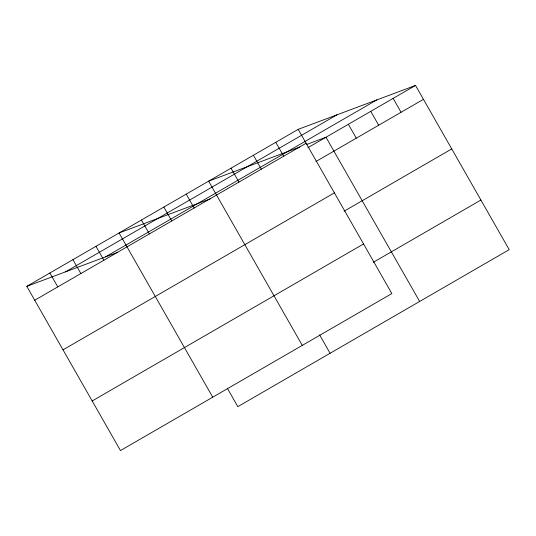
<?xml version="1.0" encoding="UTF-8"?>
<svg xmlns="http://www.w3.org/2000/svg" width="536" height="536" viewBox="0 0 536 536"><rect width="100%" height="100%" fill="white"/><g stroke="black" fill="none" stroke-linecap="round" stroke-linejoin="round"><path stroke-width="0.8" d="M298.177 129.35L391.85 293.581L120.473 450.568L26.8 286.345L298.177 129.35L415.527 85.432L509.2 249.655L237.823 406.65L227.318 388.218M65.526 271.853L336.903 114.858M105.425 256.918L376.801 99.924M34.726 300.234L306.096 143.246M307.919 147.681L415.527 85.432M315.845 161.571L423.453 99.321M63.02 349.847L334.397 192.853M344.139 211.184L451.748 148.928M92.179 400.962L363.549 243.967M373.297 262.298L480.906 200.042M299.698 147.072L208.618 181.161L302.291 345.385M306.612 144.486L325.975 137.236L419.648 301.46M210.836 198.621L119.066 232.966L212.738 397.196M26.8 286.345L117.873 252.255M393.136 98.383L401.062 112.272M370.751 111.334L378.671 125.223M348.36 124.285L356.286 138.174M275.785 142.308L283.712 156.197M253.401 155.259L261.32 169.148M231.009 168.21L238.935 182.099M319.583 334.839L330.096 353.271M186.233 194.112L194.153 208.001M163.842 207.064L171.768 220.953M141.457 220.015L149.376 233.91M95.998 246.312L103.924 260.201M72.936 259.659L80.856 273.548M49.868 272.998L57.788 286.894"/></g></svg>
